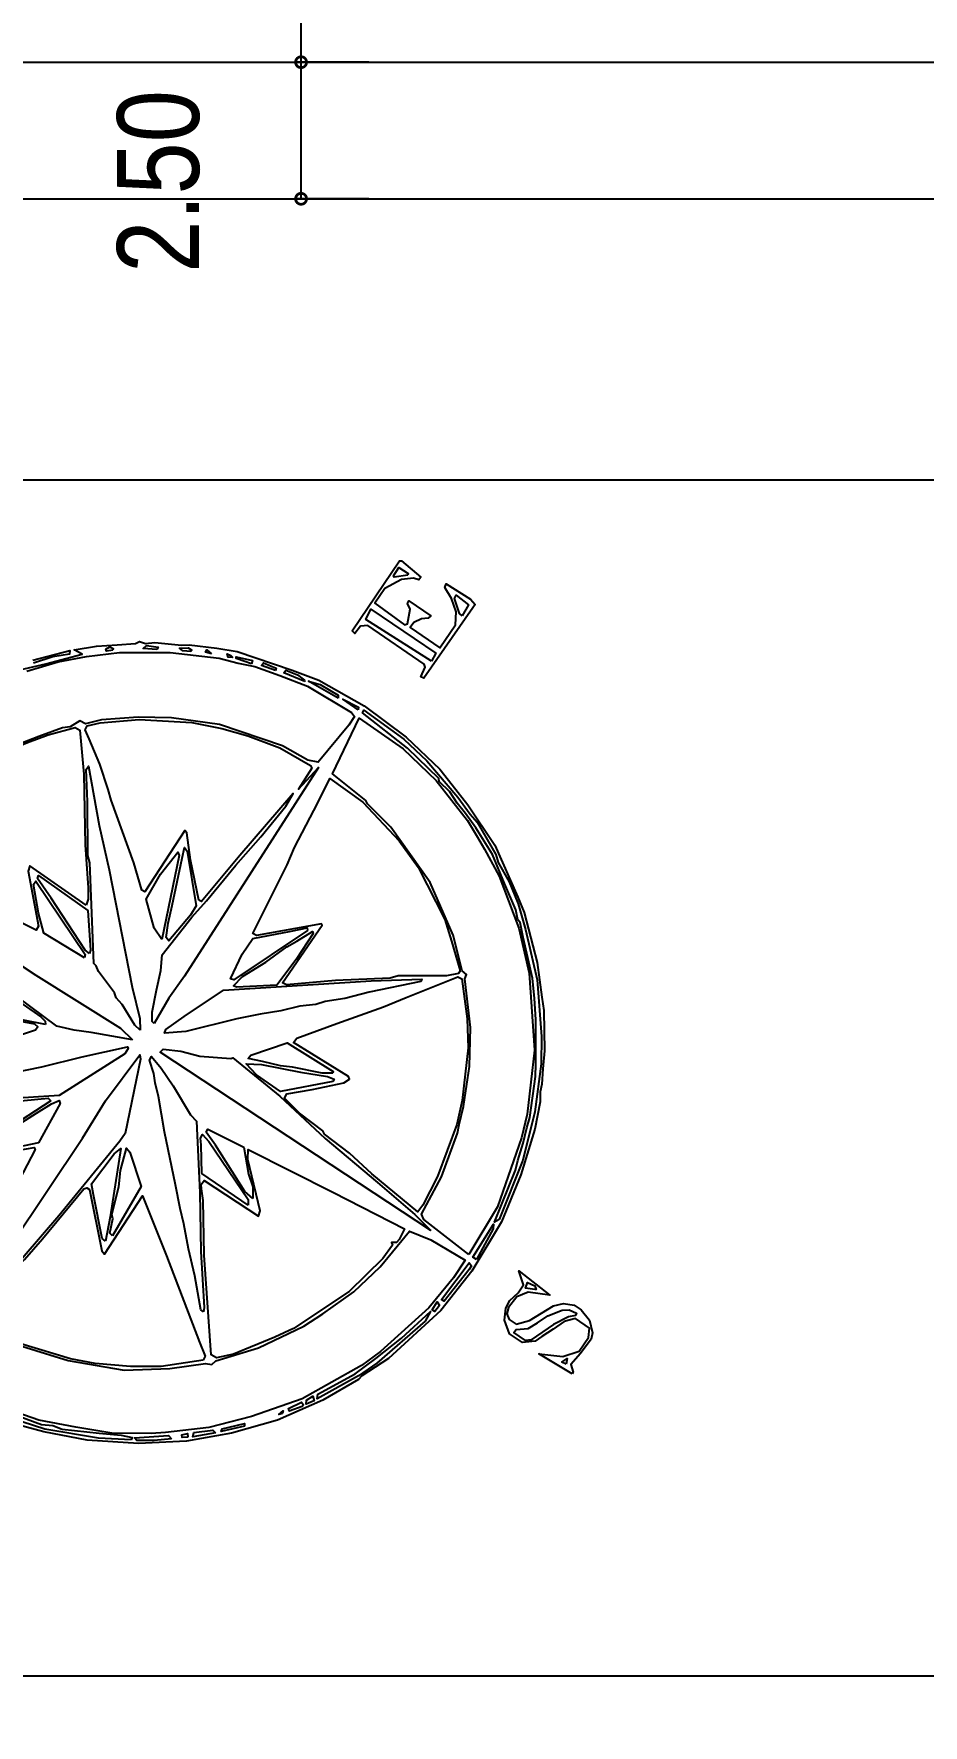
# Model space of a CAD drawing. Extents: x -109 to 1815, y -14679 to 345.
# Drawn here: x 40.13 to 56.42, y 286.23 to 317.19 of the extents above; entities that cross this region are included whole.
import ezdxf

# ---------------------------------------------------------------- set-up
doc = ezdxf.new("R2010")
doc.units = 0
doc.header["$MEASUREMENT"] = 0
doc.layers.get('0').update_dxf_attribs({"linetype": 'CONTINUOUS'})
doc.layers.get('DEFPOINTS').update_dxf_attribs({"linetype": 'CONTINUOUS'})
for name, color, linetype in [('7', 7, 'CONTINUOUS'), ('COTA', 1, 'CONTINUOUS'), ('TERRENO', 1, 'CONTINUOUS')]:
    doc.layers.add(name, color=color, linetype=linetype)
doc.styles.add('SIMPLEX', font='techl___.ttf')
doc.dimstyles.new('Copy of 50model', dxfattribs={"dimtxt": 1.5, "dimasz": 0.4, "dimexe": 0.08, "dimexo": 0.2, "dimgap": 0.05, "dimtad": 1, "dimzin": 4, "dimdsep": 46, "dimtxsty": 'SIMPLEX', "dimblk1": 'DOTSMALL', "dimblk2": 'DOTSMALL', "dimsah": 1, "dimcen": 0.2, "dimadec": 0, "dimazin": 0, "dimtfac": 1, "dimtmove": 2, "dimatfit": 3, "dimldrblk": 'DOTSMALL', "dimfxl": 1, "dimtvp": 1, "dimtolj": 1, "dimtzin": 0, "dimlwd": -1, "dimarcsym": 0})

# ---------------------------------------------------------------- blocks, each defined once
blk = doc.blocks.new('_DOTSMALL')
at = {"color": 0, "linetype": 'ByBlock', "ltscale": 0.05, "const_width": 0.5}
blk.add_lwpolyline([(-0.0625, 0, 1), (0.0625, 0, 1)], format="xyb", close=True, dxfattribs=at)
blk = doc.blocks.new('*D115')
at = {"layer": 'COTA', "color": 0, "transparency": 16777216}
blk.add_line((58.603, 287.13), (-41.823, 287.13), dxfattribs=at)
at = {"layer": 'COTA', "color": 0, "lineweight": -2, "transparency": 16777216}
for p, q in [((-41.823, 286.947), (-41.823, 287.05)), ((58.603, 286.434), (58.603, 287.21))]:
    blk.add_line(p, q, dxfattribs=at)
at = {"layer": 'DEFPOINTS', "color": 0, "transparency": 16777216}
for p in [(-41.823, 287.147), (-41.823, 287.13), (58.603, 286.234)]:
    blk.add_point(p, dxfattribs=at)
at = {"layer": 'COTA', "color": 0, "transparency": 16777216, "xscale": 0.4, "yscale": 0.4, "zscale": 0.4, "rotation": 180}
blk.add_blockref('_DOTSMALL', (-41.823, 287.13), dxfattribs=at)
at = {"layer": 'COTA', "color": 0, "transparency": 16777216, "xscale": 0.4, "yscale": 0.4, "zscale": 0.4}
blk.add_blockref('_DOTSMALL', (58.603, 287.13), dxfattribs=at)
at = {"layer": 'COTA', "color": 0, "transparency": 16777216, "insert": (8.39, 287.963), "char_height": 1.5, "attachment_point": 5, "style": 'SIMPLEX'}
blk.add_mtext('\\A1;100.43', dxfattribs=at)
blk = doc.blocks.new('*D116')
at = {"layer": 'COTA', "color": 0, "lineweight": -2, "transparency": 16777216}
for p, q in [((58.546, 309.74), (58.546, 308.938)), ((-40.857, 308.671), (-40.857, 309.098))]:
    blk.add_line(p, q, dxfattribs=at)
at = {"layer": 'COTA', "color": 0, "transparency": 16777216}
blk.add_line((58.546, 309.018), (-40.857, 309.018), dxfattribs=at)
at = {"layer": 'DEFPOINTS', "color": 0, "transparency": 16777216}
for p in [(58.546, 309.94), (-40.857, 309.018), (-40.857, 308.471)]:
    blk.add_point(p, dxfattribs=at)
at = {"layer": 'COTA', "color": 0, "transparency": 16777216, "xscale": 0.4, "yscale": 0.4, "zscale": 0.4, "rotation": 180}
blk.add_blockref('_DOTSMALL', (-40.857, 309.018), dxfattribs=at)
at = {"layer": 'COTA', "color": 0, "transparency": 16777216, "xscale": 0.4, "yscale": 0.4, "zscale": 0.4}
blk.add_blockref('_DOTSMALL', (58.546, 309.018), dxfattribs=at)
at = {"layer": 'COTA', "color": 0, "transparency": 16777216, "insert": (8.844, 309.838), "char_height": 1.5, "attachment_point": 5, "style": 'SIMPLEX'}
blk.add_mtext('\\A1;99.40', dxfattribs=at)
blk = doc.blocks.new('norte15')
at = {"layer": '7', "linetype": 'Continuous'}
for points in [[(0.07, -24.21), (-2.98, -23.95), (-7.17, -22.86), (-8.95, -22.1), (-9.25, -22.05), (-11.49, -20.91), (-14.03, -19.25), (-16.24, -17.35), (-18.15, -15.31), (-19.87, -12.95), (-21.42, -10.21), (-22.44, -7.72), (-22.95, -6.14)], [(16.59, 18.61), (18.32, 17.06), (18.11, 16.95), (17.43, 17.72), (16.46, 18.48)], [(15.65, 18.96), (16.84, 17.84), (18.54, 16.29), (18.49, 16.85), (19.43, 15.84), (20.2, 14.82), (20.88, 13.93), (21.11, 13.8), (21.21, 13.42), (21.57, 12.99), (22.33, 11.52), (22.59, 11.14), (23.35, 9.61), (23.86, 8.47), (24.74, 5.04), (25.13, 3.34), (25.33, 0.16), (25.13, -3.02), (24.62, -5.81), (24.24, -6.96), (23.73, -8.43), (22.59, -11.15), (20.7, -14.07), (20.12, -14.91), (18.01, -17.25), (16.39, -18.64), (15.78, -19.18), (13.74, -20.57), (12.78, -21.08), (11.96, -21.54), (11.51, -21.72), (11, -22.05), (9.42, -22.68), (6.63, -23.5), (3.58, -24.08), (0.07, -24.21)], [(0.53, 0.85), (-0.46, 3.21), (-0.92, 4.15), (-1.3, 5.17), (-0.66, 15.84)], [(0.71, 34.21), (0.61, 7.96), (0.73, 1.86), (0.53, 0.85)], [(23.83, 0.31), (20.91, 0.64), (20.68, 1.23), (20.55, 3.01), (19.54, 6.94), (18.27, 9.61), (17.2, 11.34), (15.83, 13.12), (15.11, 13.8), (15.06, 14.19), (14.43, 14.49), (14.12, 14.85), (12.9, 15.76), (11.25, 16.95)], [(15.83, 18.56), (17.35, 17.26), (18.57, 16.01), (19.87, 14.44), (21.57, 11.85), (22.92, 9.18), (23.3, 8.04), (23.68, 7.07), (24.06, 5.5), (24.44, 3.72), (24.57, 0.59), (24.47, 0.31), (23.83, 0.31)], [(5.87, 7.71), (5.99, 11.9), (5.66, 11.82), (3.2, 9.46), (2.92, 9.43), (2.64, 11.85), (2.38, 15.84), (2.13, 19.39), (2.23, 19.57), (4.21, 19.44), (5.99, 18.99), (7.19, 18.68), (7.95, 18.35), (10.19, 17.41), (11.51, 16.62), (12.22, 16.14), (13.29, 15.35), (14.56, 14.21), (14.58, 13.88), (12.47, 12.2), (8.91, 9.79), (6.81, 8.19), (6.25, 7.81), (5.87, 7.71)], [(19.76, 14.87), (19.51, 15.15), (19.59, 15.25), (19.84, 15.13), (19.87, 14.9), (19.76, 14.87)], [(-18.98, 1.05), (-18.71, 3.97), (-18.58, 4.1), (-18.25, 5.75), (-17.05, 8.72), (-15.78, 10.88), (-14, 13.24), (-13.45, 13.78), (-13.27, 13.78), (-12.94, 13.47), (-11.9, 11.98), (-9.48, 8.67), (-7.02, 5.5), (-7.04, 5.27), (-11.03, 5.42), (-11.03, 5.11), (-10.85, 5.06), (-8.24, 2.27), (-8.31, 2.17), (-16.24, 1.4), (-18.98, 1.05)], [(2.1, 0.29), (2.13, 0.46), (2.61, 0.77), (3.88, 1.28), (5.03, 1.71), (5.87, 2.17), (8.79, 1.91), (10.11, 1.71), (12.9, 1.4), (15.19, 1.07), (17.6, 0.82), (18.49, 0.87), (13.54, 1.53), (9.91, 1.94), (9.88, 2.12), (11.66, 3.89), (12.93, 4.99), (12.98, 5.17), (8.51, 5.17), (8.48, 5.37), (9.63, 6.69), (12.07, 9.94), (12.5, 10.45), (13.51, 11.72), (14.45, 13.12), (14.78, 13.63), (15.06, 13.65), (15.65, 13.09), (17.12, 11.21), (18.72, 8.42), (19.41, 6.69), (19.92, 5.11), (20.37, 3.08), (20.5, 0.92), (20.4, 0.77), (18.88, 0.74), (20.65, 0.44), (5.53, 0.31), (3.88, 0.39), (2.1, 0.29)], [(21.29, 12.64), (20.88, 13.37), (21.14, 13.3), (21.44, 12.66), (21.29, 12.64)], [(-0.44, 0.77), (-4.76, 2.73), (-8.16, 7.27), (-10.75, 10.63), (-11.9, 12.36), (-11.69, 12.36), (-10.45, 11.01), (-8.24, 9), (-3.87, 4.58), (-2.01, 2.85), (0.02, 0.87), (-0.05, 0.77), (-0.44, 0.77)], [(1.29, 0.79), (1.37, 1.23), (2, 2.57), (2.13, 3.08), (2.33, 3.34), (2.89, 4.86), (3.1, 5.17), (3.15, 5.37), (8.15, 8.95), (8.46, 9.28), (11.2, 11.11), (12.78, 12.25), (13.03, 12.23), (10.36, 9.71), (8.43, 7.71), (3.22, 2.62), (1.88, 1.18), (1.29, 0.79)], [(22.31, 10.83), (22.08, 11.26), (22.1, 11.52), (22.41, 11.09), (22.41, 10.83), (22.31, 10.83)], [(-2.21, 6.13), (-3.03, 6.77), (-4.02, 7.58), (-4.04, 10.96), (-3.74, 10.78), (-1.93, 6.39), (-1.96, 6.11), (-2.21, 6.13)], [(-1.58, 5.8), (-2.11, 7.07), (-3.46, 10.32), (-3.66, 11.14), (-3.41, 11.06), (-1.27, 8.93), (-1.35, 6.31), (-1.43, 5.93), (-1.58, 5.8)], [(3.12, 6.05), (3.02, 8.93), (3.86, 9.87), (5.15, 11.09), (5.41, 11.09), (4.37, 8.6), (3.32, 6.11), (3.12, 6.05)], [(3.5, 5.93), (3.53, 6.26), (5.05, 9.74), (5.61, 11.09), (5.79, 11.14), (5.64, 7.45), (3.71, 5.98), (3.5, 5.93)], [(22.89, 9.71), (22.76, 10.07), (22.94, 10.07), (22.89, 9.71)], [(23.4, 8.49), (23.27, 8.75), (23.4, 8.9), (23.45, 8.67), (23.4, 8.49)], [(23.7, 7.33), (23.47, 8.29), (23.55, 8.34), (23.91, 7.38), (23.7, 7.33)], [(24.16, 5.88), (23.96, 6.77), (24.16, 6.74), (24.31, 5.93), (24.16, 5.88)], [(-5.31, 2.98), (-7.86, 4.12), (-10.35, 5.04), (-10.35, 5.24), (-8.49, 5.22), (-6.71, 5.01), (-5.26, 3.21), (-5.31, 2.98)], [(24.59, 4), (24.34, 5.37), (24.54, 5.37), (24.69, 4.61), (24.64, 4.07), (24.59, 4)], [(-7.86, 2.22), (-9.33, 3.69), (-10.22, 4.68), (-9.76, 4.71), (-9.07, 4.38), (-8.11, 4.07), (-6.41, 3.31), (-5.44, 2.85), (-5.01, 2.57), (-5.14, 2.42), (-7.86, 2.22)], [(6.63, 2.7), (6.96, 3.46), (8.18, 4.86), (9.93, 4.96), (11.63, 4.81), (11.51, 4.63), (6.63, 2.7)], [(8.84, 2.04), (6.81, 2.29), (6.88, 2.55), (7.69, 2.93), (8.71, 3.31), (11.46, 4.38), (12.09, 4.61), (11.99, 4.35), (9.5, 2.07), (8.84, 2.04)], [(24.85, 1.74), (24.72, 3.84), (24.95, 3.13), (25, 1.86), (24.85, 1.74)], [(33.97, -2.11), (28.73, -1.96), (28.71, -1.75), (29.34, -1.65), (29.47, -1.5), (29.55, 2.67), (29.27, 3.02), (28.71, 3.05), (28.76, 3.28), (33.92, 3.2), (33.99, 3.1), (33.79, 1.58), (33.59, 1.58), (33.49, 1.91), (33.03, 2.49), (32.01, 3.02), (30.92, 3.05), (30.82, 0.81), (30.97, 0.69), (31.81, 1.04), (32.01, 1.37), (32.19, 1.4), (32.14, -0.23), (31.94, -0.18), (31.68, 0.15), (31.25, 0.41), (30.87, 0.43), (30.82, -1.75), (32.52, -1.78), (33.21, -1.4), (33.72, -0.71), (34.07, 0), (34.3, 0.05), (34.33, -1.7), (34.22, -2.11), (33.97, -2.11)], [(29.85, -1.78), (29.8, 2.97), (30.49, 3.05), (30.41, -1.73), (29.85, -1.78)], [(33.46, 2.31), (32.9, 2.92), (32.95, 3.02), (33.54, 3.02), (33.56, 2.34), (33.46, 2.31)], [(24.92, 0.34), (24.97, 1.48), (25.08, 0.41), (24.92, 0.34)], [(-19.92, -12.44), (-20.92, -10.72), (-22.26, -7.67), (-22.64, -6.27), (-23.28, -3.6), (-23.53, -1.31), (-23.56, 0.16), (-23.3, 0.16), (-23.28, -1.36), (-22.82, -4.41), (-22.14, -7.34), (-21.81, -7.97), (-21.68, -8.56), (-20.66, -10.59), (-20.03, -11.78), (-19.77, -12.42), (-19.92, -12.44)], [(-0.87, -23.5), (-3.23, -23.24), (-7.09, -22.23), (-8.44, -21.72), (-12.12, -19.81), (-14.72, -17.81), (-16.7, -16), (-18.4, -13.94), (-18.93, -13.26), (-20.23, -11.22), (-21.12, -9.19), (-22.01, -7.08), (-22.69, -4.36)], [(-18.88, -3.47), (-17.99, -6.57), (-16.6, -9.75), (-15, -12.04), (-13.55, -13.69), (-13.39, -14.04), (-13.06, -14.12), (-10.98, -15.87), (-8.36, -17.47), (-7.09, -18.03), (-4.93, -18.87), (-2.77, -19.38), (0.02, -19.69), (0.3, -21.06), (0.4, -23.5), (-0.87, -23.5)], [(-5.06, -1.9), (-10.9, -1.26), (-20.94, 0.08), (-20.94, 0.29), (-17.84, 0.26), (-6.15, 0.13), (-3.48, 0.19), (0.02, -0.02), (-0.18, -0.2), (-4.5, -1.9), (-5.06, -1.9)], [(0.83, -23.5), (1.11, -20.04), (1.29, -19.74), (3.88, -19.51), (6.63, -18.87), (7.14, -18.67), (8.2, -18.29), (10.44, -17.27), (12.47, -16), (14.76, -14.1), (15.04, -14.02), (15.09, -13.69), (16.61, -12.04), (18.52, -9.11), (20.04, -5.25), (20.43, -3.27), (20.55, -3.09), (20.81, -0.48), (24.54, 0.01), (24.44, -3.27), (23.93, -6.01), (22.92, -8.94), (22.41, -10), (22.03, -10.77), (21.14, -12.42), (19.15, -15.16), (17.2, -17.2), (13.44, -20.04), (9.93, -21.79), (8.53, -22.3), (4.21, -23.37), (0.83, -23.5)], [(3.63, -23.88), (3.32, -23.73), (6.68, -23.07), (7.26, -22.86), (8.33, -22.56), (9.22, -22.23), (9.85, -22.05), (12.14, -20.96), (12.78, -20.57), (15.06, -19.08), (16.08, -18.31), (17.05, -17.53), (18.82, -15.7), (19.49, -15.04), (19.54, -14.83), (19.99, -14.4), (20.96, -12.93), (22.03, -11.35), (22.84, -9.62), (23.22, -8.61), (23.47, -7.84), (23.8, -7.08), (23.98, -6.19), (24.11, -6.07), (24.62, -3.47), (24.92, 0.03), (25.1, 0.03), (24.95, -2.97), (24.62, -4.87), (23.8, -7.67), (23.35, -8.86), (23.17, -9.5), (22.15, -11.53), (21.82, -11.91), (21.19, -13.13), (20.37, -14.32), (19.31, -15.54), (17.12, -17.83), (14.38, -19.94), (12.98, -20.83), (10.31, -22.1), (7.44, -23.12), (3.63, -23.88)], [(-13.45, -13.46), (-15.17, -11.53), (-16.21, -9.95), (-17.23, -8.05), (-17.82, -6.65), (-18.71, -3.6), (-18.96, -1.7), (-18.98, -0.35), (-15.43, -0.76), (-14.28, -0.96), (-12.63, -1.21), (-8.69, -1.64), (-8.54, -1.75), (-8.54, -1.95), (-11.26, -4.62), (-11.34, -4.87), (-7.09, -4.87), (-9.35, -8.1), (-12.66, -12.67), (-13.17, -13.43), (-13.45, -13.46)], [(-10.98, -11.86), (-10.96, -11.66), (-9.43, -10.21), (-8.26, -8.99), (-7.14, -7.92), (-6.48, -7.21), (-5.42, -6.19), (-3.08, -3.86), (-1.48, -2.38), (-0.89, -1.75), (-0.46, -1.36), (0.07, -0.7), (0.33, -0.68), (0.05, -1.57), (-0.46, -2.76), (-1.35, -4.62), (-1.48, -5.13), (-5.01, -7.69), (-7.98, -9.72), (-10.73, -11.76), (-10.98, -11.86)], [(0.78, -20.75), (0.83, -0.98), (1.09, -1.03), (1.57, -2), (1.95, -3.14), (2.87, -4.8), (2.97, -4.87), (2.59, -8.56), (1.95, -12.29), (1.44, -16.43), (1.06, -19.41), (0.78, -20.75)], [(13.16, -11.94), (10.87, -9.65), (9.75, -8.61), (8.94, -7.72), (8.48, -7.34), (7.85, -6.57), (6.98, -5.76), (6.12, -4.82), (5.1, -3.78), (2.74, -1.59), (1.95, -0.55), (2.18, -0.5), (3.45, -1.01), (6.12, -2.15), (11.53, -9.37), (13.31, -11.91), (13.16, -11.94)], [(14.81, -13.59), (14.3, -13.05), (12.68, -10.59), (12.29, -10.26), (10.34, -7.54), (8.48, -5.18), (8.46, -4.92), (12.73, -5.02), (12.78, -4.92), (10.01, -2), (9.98, -1.75), (14.63, -1.21), (15.78, -1.01), (18.82, -0.7), (20.48, -0.5), (20.37, -2.97), (19.61, -6.14), (18.9, -7.97), (17.12, -11.1), (16.23, -12.16), (15.01, -13.59), (14.81, -13.59)], [(33.21, -1.83), (33.23, -1.63), (33.82, -0.86), (34.05, -0.84), (33.97, -1.78), (33.21, -1.83)], [(-10.65, -4.49), (-10.62, -4.24), (-8.67, -2.33), (-8.19, -1.87), (-5.9, -2.03), (-5.39, -2.18), (-9.25, -3.93), (-10.65, -4.49)], [(11.96, -4.44), (6.98, -2.33), (6.93, -2.13), (8.58, -1.9), (9.73, -1.92), (11.38, -3.63), (12.09, -4.34), (11.96, -4.44)], [(-10.14, -4.67), (-10.09, -4.44), (-9.25, -4.13), (-9.07, -3.93), (-7.42, -3.37), (-6.53, -2.91), (-5.19, -2.46), (-5.29, -2.76), (-6.66, -4.49), (-10.14, -4.67)], [(10.11, -4.82), (8.15, -4.69), (6.7, -2.71), (6.68, -2.51), (7.44, -2.66), (8.97, -3.37), (10.44, -3.93), (11.07, -4.26), (12.09, -4.72), (12.01, -4.82), (10.11, -4.82)], [(-4.04, -10.59), (-3.97, -7.16), (-2.52, -6.17), (-2.21, -5.91), (-1.96, -5.89), (-2.11, -6.45), (-3.76, -10.39), (-4.04, -10.59)], [(-3.54, -10.59), (-3.46, -9.95), (-2.06, -6.9), (-1.71, -5.99), (-1.5, -5.99), (-1.22, -8.43), (-2.44, -9.57), (-2.95, -10.21), (-3.54, -10.59)], [(5.1, -10.77), (2.84, -8.43), (2.89, -6.65), (3.12, -5.76), (3.6, -6.57), (4.49, -8.81), (5.18, -10.33), (5.26, -10.77), (5.1, -10.77)], [(5.53, -10.49), (5.18, -9.95), (4.49, -8.23), (4.16, -7.59), (3.78, -6.52), (3.45, -5.68), (3.71, -5.71), (5.56, -7.16), (5.64, -10.46), (5.53, -10.49)], [(-0.74, -19.43), (-0.99, -19.41), (-1.15, -19.15), (-1.25, -19.3), (-2.26, -19.25), (-5.06, -18.62), (-8.82, -17.02), (-9.89, -16.36), (-12.12, -14.81), (-12.89, -14.07), (-12.91, -13.69), (-8.06, -10), (-5.31, -8.12), (-4.76, -7.64), (-4.55, -7.49), (-4.25, -7.51), (-4.25, -11.48), (-3.92, -11.38), (-1.71, -9.04), (-1.2, -8.73), (-0.54, -14.53), (-0.03, -19.36), (-0.74, -19.43)], [(1.8, -19.51), (1.29, -19.48), (1.7, -15.85), (2, -14.02), (2.13, -12.11), (2.26, -11.91), (2.38, -10.13), (2.64, -8.86), (2.94, -8.84), (4.01, -9.98), (5.41, -11.38), (5.79, -11.55), (5.89, -11.4), (5.79, -7.46), (6.12, -7.49), (8.2, -9.04), (10.62, -10.87), (11.84, -11.71), (14.63, -13.66), (14.66, -13.94), (12.8, -15.54), (11.35, -16.56), (8.46, -18.03), (7.06, -18.54), (3.76, -19.3), (1.8, -19.51)], [(-18.53, -14.48), (-19.19, -13.64), (-19.77, -12.75), (-19.72, -12.55), (-18.45, -14.2), (-18.53, -14.48)], [(-17.89, -15.24), (-18.1, -14.96), (-17.97, -14.86), (-17.71, -15.11), (-17.89, -15.24)], [(-16.75, -16.51), (-17.71, -15.49), (-17.46, -15.39), (-16.7, -16.28), (-16.75, -16.51)], [(-15.43, -17.78), (-16.49, -16.76), (-16.32, -16.71), (-15.3, -17.68), (-15.43, -17.78)], [(-13.52, -19.3), (-13.7, -19.15), (-13.37, -19.23), (-13.52, -19.3)], [(-12.51, -20.07), (-13.19, -19.56), (-13.06, -19.43), (-12.3, -19.89), (-12.38, -20.07), (-12.51, -20.07)], [(-11.87, -20.45), (-12.25, -20.19), (-12.05, -20.07), (-11.62, -20.27), (-11.82, -20.5), (-11.87, -20.45)], [(-4.04, -23.5), (-7.8, -22.43), (-9.07, -21.92), (-11.62, -20.57), (-11.36, -20.45), (-9.07, -21.67), (-7.6, -22.23), (-5.7, -22.86), (-3.36, -23.45), (-4.04, -23.5)], [(-2.77, -23.7), (-3.23, -23.67), (-3.23, -23.47), (-2.65, -23.47), (-2.77, -23.7)], [(0.07, -24.01), (-2.39, -23.8), (-2.39, -23.6), (0.4, -23.8), (0.33, -24.01), (0.07, -24.01)], [(0.83, -24.06), (0.83, -23.8), (3.2, -23.75), (2.94, -23.88), (0.83, -24.06)], [(-1.82, -32.77), (-1.9, -30.4), (-1.24, -31.72), (-0.43, -32.38), (0.59, -32.38), (1.1, -32.13), (1.12, -31.09), (0.59, -30.61), (-0.17, -30.3), (-0.93, -29.97), (-1.39, -29.79), (-1.87, -29.18), (-1.87, -28.24), (-1.34, -27.53), (-0.68, -27.18), (-0.17, -27.13), (0.51, -27.3), (1.1, -27.3), (1.66, -26.59), (1.45, -29.01), (0.89, -27.79), (0.26, -27.38), (-0.55, -27.3), (-0.93, -27.43), (-1.16, -27.73), (-1.16, -28.24), (-0.53, -28.8), (1.02, -29.54), (1.48, -29.97), (1.76, -30.58), (1.76, -31.09), (1.5, -31.85), (0.95, -32.44), (0.59, -32.59), (-0.5, -32.51), (-1.39, -32.38), (-1.7, -32.77), (-1.82, -32.77)], [(1.23, -28.04), (1, -27.53), (1.35, -27.43), (1.43, -27.91), (1.28, -28.12), (1.23, -28.04)], [(1.28, -30.99), (0.97, -30.68), (0.08, -30.17), (-1.44, -29.54), (-1.67, -29.26), (-1.65, -28.4), (-1.42, -28.42), (-0.98, -29.01), (-0.37, -29.28), (0.34, -29.59), (1.1, -30.12), (1.35, -30.48), (1.43, -30.96), (1.28, -30.99)], [(-1.52, -32.13), (-1.57, -31.85), (-1.19, -32), (-1.52, -32.13)]]:
    blk.add_lwpolyline(points, dxfattribs=at)
blk = doc.blocks.new('*D119')
at = {"layer": 'COTA', "color": 0, "lineweight": -2, "transparency": 16777216}
for p, q in [((46.268, 316.668), (44.946, 316.668)), ((46.268, 314.168), (44.946, 314.168))]:
    blk.add_line(p, q, dxfattribs=at)
at = {"layer": 'COTA', "color": 0, "transparency": 16777216}
blk.add_line((45.026, 314.168), (45.026, 316.668), dxfattribs=at)
at = {"layer": 'DEFPOINTS', "color": 0, "transparency": 16777216}
for p in [(45.026, 316.668), (46.468, 316.668), (46.468, 314.168)]:
    blk.add_point(p, dxfattribs=at)
at = {"layer": 'COTA', "color": 0, "transparency": 16777216, "xscale": 0.4, "yscale": 0.4, "zscale": 0.4}
for p, rotation in [((45.026, 316.668), 90), ((45.026, 314.168), 270)]:
    blk.add_blockref('_DOTSMALL', p, dxfattribs=dict(at, rotation=rotation))
at = {"layer": 'COTA', "color": 0, "transparency": 16777216, "insert": (42.417, 314.485), "char_height": 1.5, "attachment_point": 5, "rotation": 90, "style": 'SIMPLEX'}
blk.add_mtext('\\A1;2.50', dxfattribs=at)
blk = doc.blocks.new('*D120')
at = {"layer": 'COTA', "color": 0, "lineweight": -2, "transparency": 16777216}
for p, q in [((44.826, 323.668), (44.946, 323.668)), ((46.268, 316.668), (44.946, 316.668))]:
    blk.add_line(p, q, dxfattribs=at)
at = {"layer": 'COTA', "color": 0, "transparency": 16777216}
blk.add_line((45.026, 316.668), (45.026, 323.668), dxfattribs=at)
at = {"layer": 'DEFPOINTS', "color": 0, "transparency": 16777216}
for p in [(45.026, 323.668), (45.026, 323.668), (46.468, 316.668)]:
    blk.add_point(p, dxfattribs=at)
at = {"layer": 'COTA', "color": 0, "transparency": 16777216, "xscale": 0.4, "yscale": 0.4, "zscale": 0.4}
for p, rotation in [((45.026, 323.668), 90), ((45.026, 316.668), 270)]:
    blk.add_blockref('_DOTSMALL', p, dxfattribs=dict(at, rotation=rotation))
at = {"layer": 'COTA', "color": 0, "transparency": 16777216, "insert": (44.211, 320.168), "char_height": 1.5, "attachment_point": 5, "rotation": 90, "style": 'SIMPLEX'}
blk.add_mtext('\\A1;7.00', dxfattribs=at)

msp = doc.modelspace()

# ---------------------------------------------------------------- linework, layer by layer
at = {"layer": 'TERRENO'}
for p, q in [((-40.524, 316.668), (90.696, 316.668)), ((-40.524, 314.168), (90.696, 314.168))]:
    msp.add_line(p, q, dxfattribs=at)

# ---------------------------------------------------------------- block references
at = {"layer": 'COTA', "color": 1, "xscale": 0.3, "yscale": 0.3, "zscale": 0.3, "rotation": 56.80707122659491}
msp.add_blockref('norte15', (42.063, 298.502), dxfattribs=at)

# ---------------------------------------------------------------- dimensions: what is measured, and where the dimension line sits
at = {"layer": 'COTA', "color": 1}
dim = msp.add_linear_dim(base=(45.026, 323.668), p1=(46.468, 316.668), p2=(45.026, 323.668), angle=90, dimstyle='Copy of 50model', dxfattribs=at)
dim.commit()
dim.dimension.update_dxf_attribs({"geometry": '*D120', "text_midpoint": (44.211, 320.168)})
dim = msp.add_linear_dim(base=(45.026, 316.668), p1=(46.468, 314.168), p2=(46.468, 316.668), angle=90, dimstyle='Copy of 50model', dxfattribs=at)
dim.commit()
dim.dimension.update_dxf_attribs({"geometry": '*D119', "text_midpoint": (42.417, 314.485), "dimtype": 160})
for base, p1, p2, picture, middle in [((-40.857, 309.018), (58.546, 309.94), (-40.857, 308.471), '*D116', (8.844, 309.838)), ((-41.823, 287.13), (58.603, 286.234), (-41.823, 287.147), '*D115', (8.39, 287.963))]:
    dim = msp.add_linear_dim(base=base, p1=p1, p2=p2, dimstyle='Copy of 50model', dxfattribs=at)
    dim.commit()
    dim.dimension.update_dxf_attribs({"geometry": picture, "text_midpoint": middle})

doc.saveas('drawing.dxf')
